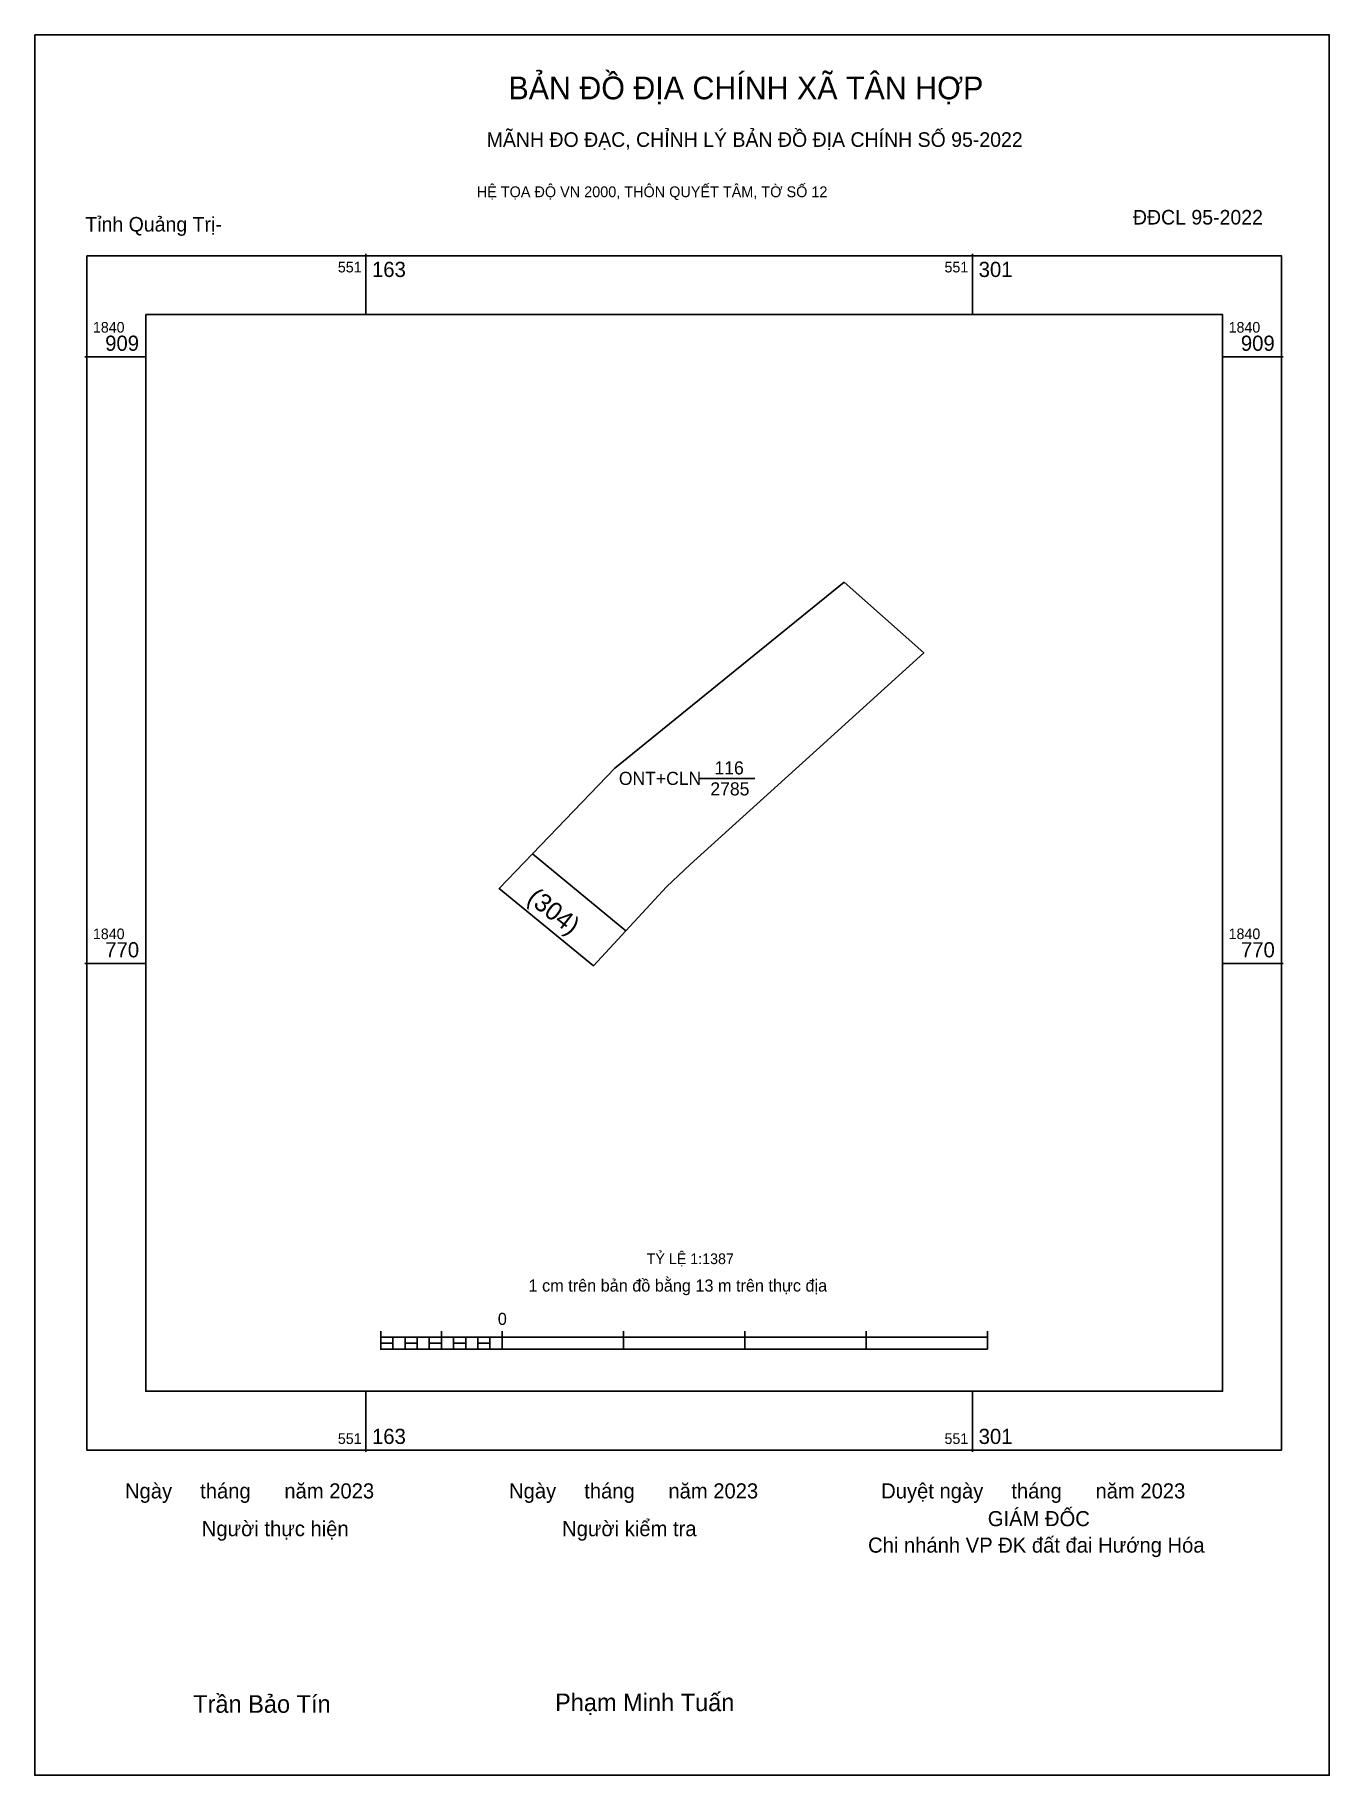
# Model space of a CAD drawing. Extents: x 551087 to 551383, y 1840585 to 1840983.
import ezdxf

# ---------------------------------------------------------------- set-up
doc = ezdxf.new("R2010")
doc.units = 0
for name, color, linetype in [('Level 10', 7, 'Continuous'), ('Level 13', 7, 'Continuous'), ('Level 15', 7, 'Continuous'), ('Level 27', 7, 'Continuous'), ('Level 50', 7, 'Continuous'), ('Level 6', 7, 'Continuous'), ('Level 62', 7, 'Continuous'), ('Level 63', 7, 'Continuous'), ('Level 9', 7, 'Continuous')]:
    doc.layers.add(name, color=color, linetype=linetype)

msp = doc.modelspace()

# ---------------------------------------------------------------- linework, layer by layer
at = {"layer": 'Level 10'}
msp.add_lwpolyline([(551272.41, 1840858.01), (551290.6, 1840841.88), (551266.08, 1840819.63), (551237.2, 1840793.42), (551231.76, 1840788.37), (551222.5, 1840778.31), (551215.12, 1840770.28), (551193.49, 1840787.96), (551201.13, 1840795.91), (551219.96, 1840815.5)], close=True, dxfattribs=at)
at = {"layer": 'Level 13'}
msp.add_line((551239.32, 1840813.14), (551251.94, 1840813.14), dxfattribs=at)
at = {"layer": 'Level 15'}
msp.add_lwpolyline([(551087.33, 1840983.2), (551383.31, 1840983.2), (551383.31, 1840585.17), (551087.33, 1840585.17)], close=True, dxfattribs=at)
at = {"layer": 'Level 27'}
for p, q in [((551272.41, 1840858.01), (551272.4, 1840858.02)), ((551290.6, 1840841.88), (551290.61, 1840841.87)), ((551193.49, 1840787.96), (551193.48, 1840787.95))]:
    msp.add_line(p, q, dxfattribs=at)
at = {"layer": 'Level 50'}
msp.add_line((551201.13, 1840795.91), (551222.5, 1840778.31), dxfattribs=at)
at = {"layer": 'Level 62'}
msp.add_lwpolyline([(551112.68, 1840919.23), (551358.93, 1840919.23), (551358.93, 1840672.97), (551112.68, 1840672.97)], close=True, dxfattribs=at)
at = {"layer": 'Level 63'}
for p, q in [((551163.05, 1840933.1), (551163.05, 1840919.23)), ((551301.77, 1840933.1), (551301.77, 1840919.23)), ((551098.8, 1840909.55), (551112.68, 1840909.55)), ((551358.93, 1840909.55), (551372.8, 1840909.55)), ((551098.8, 1840770.82), (551112.68, 1840770.82)), ((551358.93, 1840770.82), (551372.8, 1840770.82)), ((551166.44, 1840686.75), (551166.44, 1840682.59)), ((551166.44, 1840685.36), (551305.17, 1840685.36)), ((551169.21, 1840685.36), (551169.21, 1840682.59)), ((551171.99, 1840685.36), (551171.99, 1840682.59)), ((551174.76, 1840685.36), (551174.76, 1840682.59)), ((551177.54, 1840685.36), (551177.54, 1840682.59)), ((551180.31, 1840686.75), (551180.31, 1840682.59)), ((551180.31, 1840685.36), (551180.31, 1840682.59)), ((551183.09, 1840685.36), (551183.09, 1840682.59)), ((551185.86, 1840685.36), (551185.86, 1840682.59)), ((551188.64, 1840685.36), (551188.64, 1840682.59)), ((551191.41, 1840685.36), (551191.41, 1840682.59)), ((551194.19, 1840686.75), (551194.19, 1840682.59)), ((551194.19, 1840685.36), (551194.19, 1840682.59)), ((551221.93, 1840686.75), (551221.93, 1840682.59)), ((551249.68, 1840686.75), (551249.68, 1840682.59)), ((551277.42, 1840686.75), (551277.42, 1840682.59)), ((551305.17, 1840686.75), (551305.17, 1840682.59)), ((551166.44, 1840682.59), (551305.17, 1840682.59)), ((551163.05, 1840672.97), (551163.05, 1840659.1)), ((551301.77, 1840672.97), (551301.77, 1840659.1))]:
    msp.add_line(p, q, dxfattribs=at)
for points in [[(551099.24, 1840932.67), (551372.37, 1840932.67), (551372.37, 1840659.53), (551099.24, 1840659.53)], [(551166.44, 1840683.98), (551169.21, 1840683.98), (551169.21, 1840682.59), (551166.44, 1840682.59)], [(551166.44, 1840683.98), (551169.21, 1840683.98), (551169.21, 1840682.59), (551166.44, 1840682.59)], [(551171.99, 1840683.98), (551174.76, 1840683.98), (551174.76, 1840682.59), (551171.99, 1840682.59)], [(551177.54, 1840683.98), (551180.31, 1840683.98), (551180.31, 1840682.59), (551177.54, 1840682.59)], [(551183.09, 1840683.98), (551185.86, 1840683.98), (551185.86, 1840682.59), (551183.09, 1840682.59)], [(551188.64, 1840683.98), (551191.41, 1840683.98), (551191.41, 1840682.59), (551188.64, 1840682.59)]]:
    msp.add_lwpolyline(points, close=True, dxfattribs=at)

# ---------------------------------------------------------------- texts
at = {"layer": 'Level 13'}
for s, p in [('ONT+CLN', (551220.88, 1840811.64)), ('116', (551242.75, 1840814.04)), ('2785', (551241.81, 1840809.24))]:
    msp.add_text(s, height=3, dxfattribs=at).set_placement(p)
msp.add_text('(304)', height=4.162, rotation=322.016, dxfattribs=at).set_placement((551199.62, 1840785.14))
at = {"layer": 'Level 6'}
msp.add_text('TỶ LỆ 1:1387', height=2.4387, dxfattribs=at).set_placement((551227.24, 1840702.05))
at = {"layer": 'Level 63'}
for s, height, p in [('BẢN ĐỒ ĐỊA CHÍNH XÃ TÂN HỢP', 5.1935, (551195.64, 1840968.45)), ('MÃNH ĐO ĐẠC, CHỈNH LÝ BẢN ĐỒ ĐỊA CHÍNH SỐ 95-2022', 3.3325, (551190.65, 1840957.57)), ('HỆ TỌA ĐỘ VN 2000, THÔN QUYẾT TÂM, TỜ SỐ 12', 2.4669, (551188.39, 1840946.06)), ('551', 2.428, (551156.63, 1840928.85)), ('163', 3.468, (551164.43, 1840927.81)), ('551', 2.428, (551295.35, 1840928.85)), ('301', 3.468, (551303.16, 1840927.81)), ('1840', 2.428, (551100.62, 1840915.09)), ('909', 3.468, (551103.42, 1840910.93)), ('1840', 2.428, (551360.32, 1840915.09)), ('909', 3.468, (551363.12, 1840910.93)), ('1840', 2.428, (551100.62, 1840776.37)), ('1840', 2.428, (551360.32, 1840776.37)), ('770', 3.468, (551103.44, 1840772.21)), ('770', 3.468, (551363.14, 1840772.21)), ('1 cm trên bản đồ bằng 13 m trên thực địa', 2.7745, (551200.23, 1840695.77)), ('0', 2.77, (551193.2, 1840688.14)), ('551', 2.428, (551156.63, 1840660.92)), ('163', 3.468, (551164.43, 1840660.92)), ('551', 2.428, (551295.35, 1840660.92)), ('301', 3.468, (551303.16, 1840660.92)), ('Ngày     tháng      năm 2023', 3.452, (551107.95, 1840648.46)), ('Ngày     tháng      năm 2023', 3.452, (551195.77, 1840648.46)), ('Duyệt ngày     tháng      năm 2023', 3.452, (551280.86, 1840648.46)), ('Người thực hiện', 3.452, (551125.51, 1840639.83)), ('Người kiểm tra', 3.452, (551207.9, 1840639.83)), ('GIÁM ĐỐC', 3.452, (551305.24, 1840642.12)), ('Chi nhánh VP ĐK đất đai Hướng Hóa', 3.452, (551277.87, 1840636.06)), ('Trần Bảo Tín', 4.0264, (551123.55, 1840599.44)), ('Phạm Minh Tuấn', 4.0264, (551206.29, 1840599.81))]:
    msp.add_text(s, height=height, dxfattribs=at).set_placement(p)
at = {"layer": 'Level 9'}
for s, p in [('Tỉnh Quảng Trị-', (551098.88, 1840938.2)), ('ĐĐCL 95-2022', (551338.43, 1840939.81))]:
    msp.add_text(s, height=3.3325, dxfattribs=at).set_placement(p)

doc.saveas('drawing.dxf')
